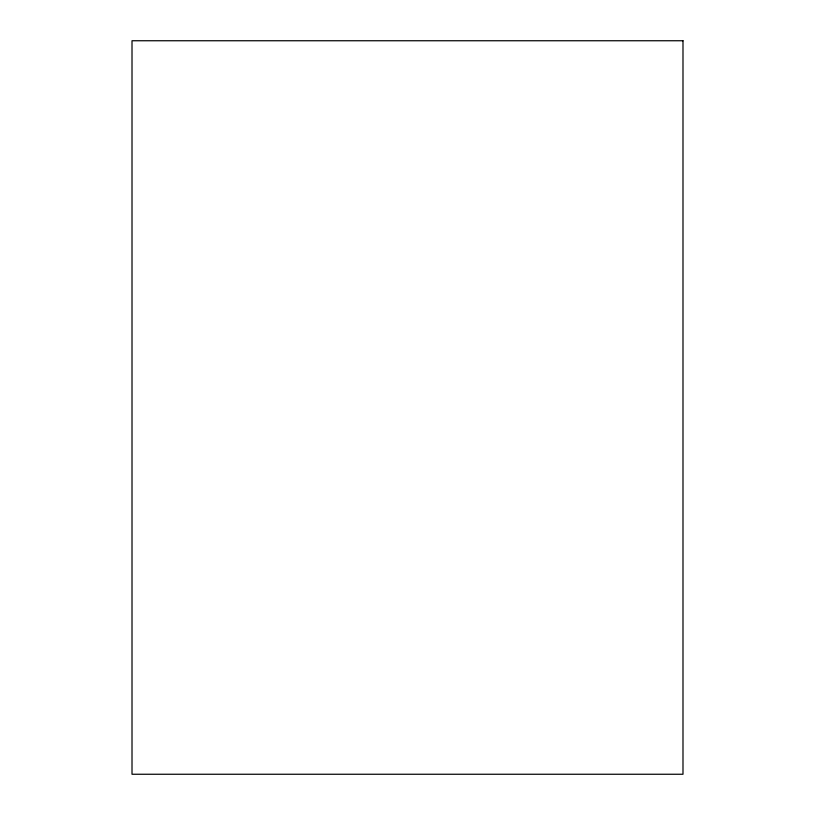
<?xml version="1.0" encoding="UTF-8"?>
<svg xmlns="http://www.w3.org/2000/svg" width="815" height="815" viewBox="0 0 815 815"><rect width="100%" height="100%" fill="white"/><g stroke="black" fill="none" stroke-linecap="round" stroke-linejoin="round"><path stroke-width="1.22" d="M682.99 40.75L132.01 40.75L132.01 774.25L682.99 774.25L682.99 40.75"/></g></svg>
